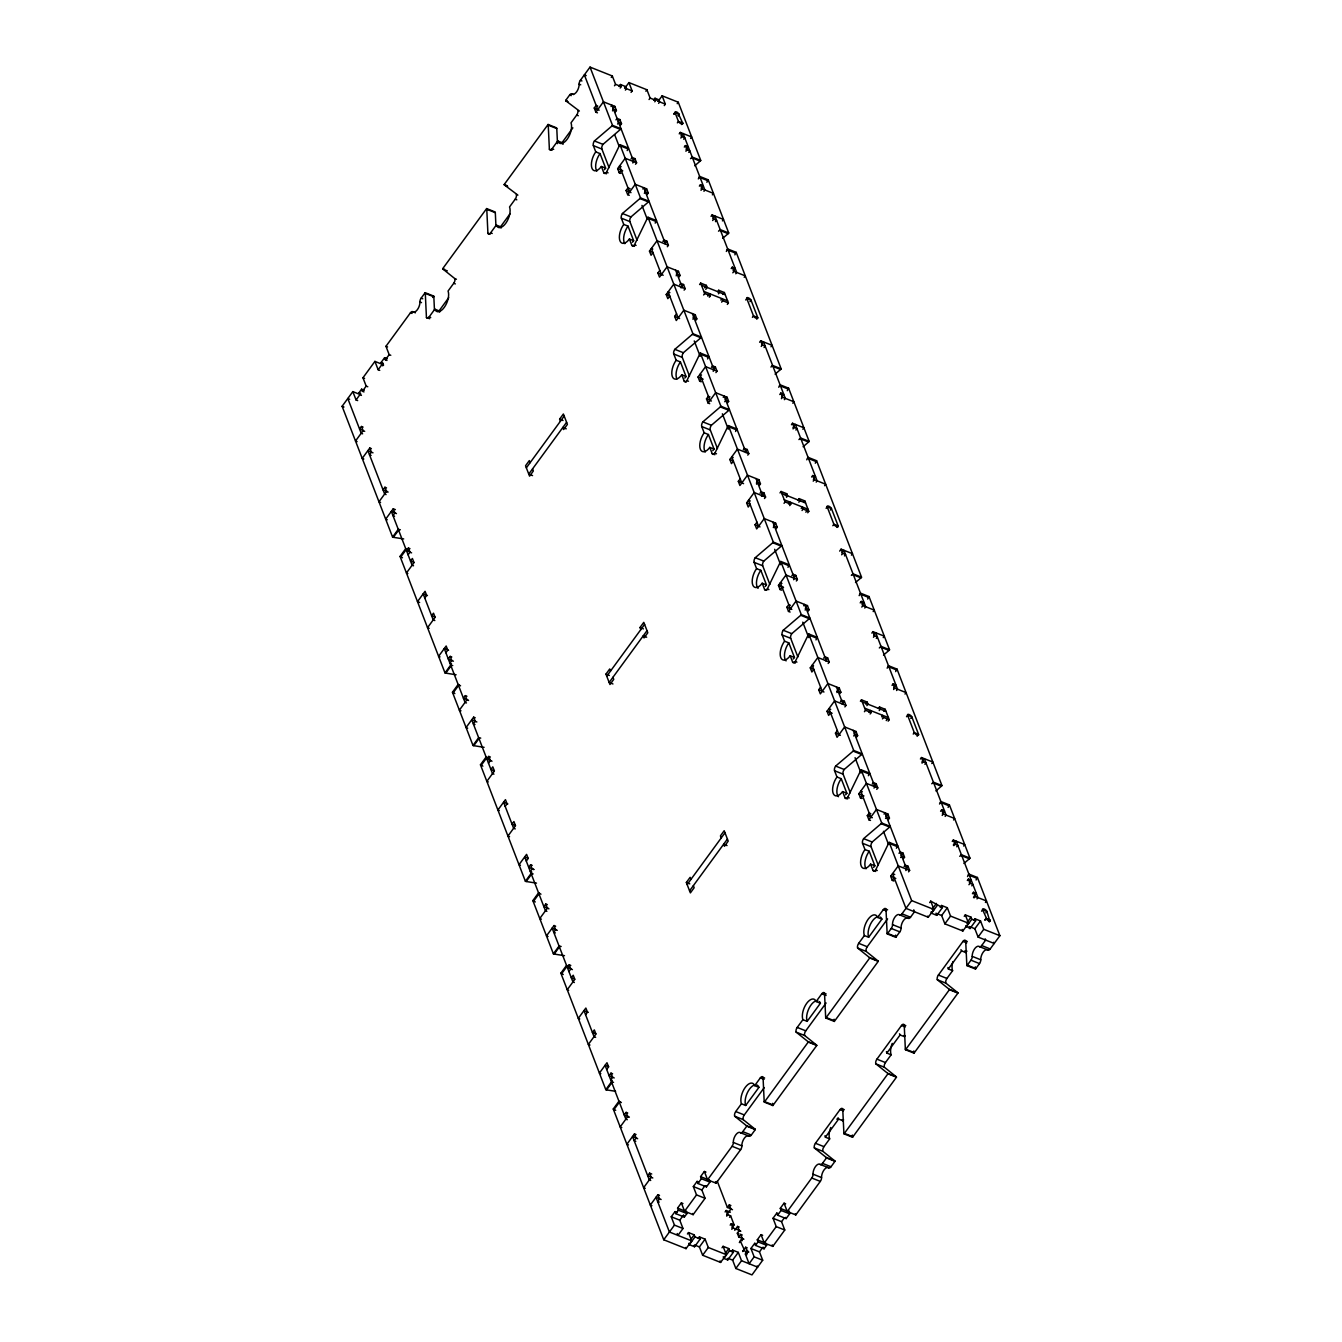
<?xml version="1.0" encoding="UTF-8"?>
<svg xmlns="http://www.w3.org/2000/svg" width="1342" height="1342" viewBox="0 0 1342 1342"><rect width="100%" height="100%" fill="white"/><g stroke="black" fill="none" stroke-linecap="round" stroke-linejoin="round"><path stroke-width="1.5" d="M748.182 1252.136L747.561 1252.522A3.07 1.258 36.2 0 1 745.045 1251.449L740.398 1241.165A2.634 1.074 36.2 0 1 742.327 1240.629M579.375 111.034L565.972 100.918A3.523 1.711 -68.3 0 1 565.67 100.432L569.662 94.98A3.506 1.711 -68.3 0 1 571.977 93.923A7.029 3.439 -68.3 0 0 576.624 91.826A7.029 3.439 -68.3 0 0 579.107 84.16A3.506 1.711 -68.3 0 1 580.365 80.335L590.027 67.1L612.506 125.343A3.523 1.711 -68.3 0 1 611.935 125.997L594.439 140.96A3.506 1.711 -68.3 0 0 593.349 145.641L595.764 151.881A12.296 6.005 -68.3 0 0 591.956 168.236A12.296 6.005 -68.3 0 0 601.384 166.475L603.799 172.715A3.506 1.711 -68.3 0 0 606.5 172.212L619.467 145.506A3.506 1.711 -68.3 0 1 619.97 144.684L628.509 148.09A3.506 1.711 -68.3 0 0 628.006 148.912L627.184 150.572M619.97 144.684L640.503 197.895A3.523 1.711 -68.3 0 1 639.916 198.549L622.436 213.512A3.506 1.711 -68.3 0 0 621.346 218.176L623.745 224.433A12.296 6.005 -68.3 0 0 619.937 240.788A12.296 6.005 -68.3 0 0 629.381 239.027L631.797 245.267A3.506 1.711 -68.3 0 0 634.498 244.764L647.448 218.058A3.506 1.711 -68.3 0 1 647.968 217.236L656.506 220.625A3.506 1.711 -68.3 0 0 655.986 221.464L655.181 223.124M698.343 178.905L699.148 177.228A3.523 1.711 -68.3 0 1 699.668 176.406L708.207 179.811L728.74 233.005A3.506 1.711 -68.3 0 1 728.152 233.659L722.684 238.339M706.882 182.294L707.687 180.633A3.523 1.711 -68.3 0 1 708.207 179.811M726.341 251.457L727.146 249.78A3.523 1.711 -68.3 0 1 727.666 248.958L736.204 252.346L781.145 368.832A3.506 1.711 -68.3 0 1 780.574 369.486L775.106 374.166M734.879 254.846L735.684 253.185A3.523 1.711 -68.3 0 1 736.204 252.346M647.968 217.236L692.908 333.705A3.523 1.711 -68.3 0 1 692.338 334.359L674.841 349.339A3.506 1.711 -68.3 0 0 673.751 354.003L676.167 360.26A12.296 6.005 -68.3 0 0 672.359 376.616A12.296 6.005 -68.3 0 0 681.786 374.837L684.202 381.094A3.506 1.711 -68.3 0 0 686.903 380.591L699.87 353.885A3.506 1.711 -68.3 0 1 700.373 353.063L708.912 356.452A3.506 1.711 -68.3 0 0 708.408 357.291L707.586 358.951M700.373 353.063L720.906 406.257A3.523 1.711 -68.3 0 1 720.335 406.911L702.839 421.891A3.506 1.711 -68.3 0 0 701.749 426.555L704.164 432.812A12.296 6.005 -68.3 0 0 700.339 449.167A12.296 6.005 -68.3 0 0 709.784 447.389L712.199 453.646A3.506 1.711 -68.3 0 0 714.9 453.143L727.85 426.437A3.506 1.711 -68.3 0 1 728.37 425.615L736.909 429.004A3.506 1.711 -68.3 0 0 736.406 429.826L735.584 431.503M778.746 387.268L779.568 385.607A3.523 1.711 -68.3 0 1 780.071 384.785L788.61 388.173L809.142 441.384A3.506 1.711 -68.3 0 1 808.555 442.038L803.103 446.718M787.284 390.673L788.106 389.012A3.523 1.711 -68.3 0 1 788.61 388.173M806.743 459.82L807.548 458.159A3.523 1.711 -68.3 0 1 808.069 457.337L816.607 460.725L861.547 577.211A3.506 1.711 -68.3 0 1 860.977 577.865L855.508 582.529M815.282 463.225L816.087 461.547A3.523 1.711 -68.3 0 1 816.607 460.725M728.37 425.615L773.311 542.084A3.523 1.711 -68.3 0 1 772.74 542.738L755.244 557.702A3.506 1.711 -68.3 0 0 754.154 562.382L756.569 568.639A12.296 6.005 -68.3 0 0 752.761 584.978A12.296 6.005 -68.3 0 0 762.189 583.216L764.605 589.473A3.506 1.711 -68.3 0 0 767.305 588.97L780.272 562.264A3.506 1.711 -68.3 0 1 780.776 561.426L789.314 564.831A3.506 1.711 -68.3 0 0 788.811 565.653L787.989 567.331M780.776 561.426L801.308 614.636A3.523 1.711 -68.3 0 1 800.738 615.29L783.242 630.254A3.506 1.711 -68.3 0 0 782.151 634.934L784.567 641.174A12.296 6.005 -68.3 0 0 780.759 657.53A12.296 6.005 -68.3 0 0 790.186 655.768L792.602 662.025A3.506 1.711 -68.3 0 0 795.303 661.505L808.27 634.816A3.506 1.711 -68.3 0 1 808.773 633.978L817.312 637.383A3.506 1.711 -68.3 0 0 816.808 638.205L815.986 639.882M859.148 595.647L859.97 593.986A3.523 1.711 -68.3 0 1 860.474 593.147L869.012 596.553L889.545 649.763A3.506 1.711 -68.3 0 1 888.974 650.417L883.506 655.081M867.687 599.052L868.509 597.375A3.523 1.711 -68.3 0 1 869.012 596.553M887.146 668.199L887.968 666.538A3.523 1.711 -68.3 0 1 888.471 665.699L897.01 669.104L941.95 785.573A3.506 1.711 -68.3 0 1 941.379 786.227L935.911 790.908M895.684 671.604L896.506 669.926A3.523 1.711 -68.3 0 1 897.01 669.104M808.773 633.978L853.713 750.463A3.523 1.711 -68.3 0 1 853.143 751.117L835.647 766.081A3.506 1.711 -68.3 0 0 834.556 770.761L836.972 777.001A12.296 6.005 -68.3 0 0 833.164 793.357A12.296 6.005 -68.3 0 0 842.591 791.595L845.007 797.836A3.506 1.711 -68.3 0 0 847.708 797.333L860.675 770.627A3.506 1.711 -68.3 0 1 861.178 769.805L869.717 773.21A3.506 1.711 -68.3 0 0 869.213 774.032L868.408 775.693M861.178 769.805L881.711 823.015A3.523 1.711 -68.3 0 1 881.14 823.669L863.644 838.633A3.506 1.711 -68.3 0 0 862.554 843.296L864.969 849.553A12.296 6.005 -68.3 0 0 861.161 865.909A12.296 6.005 -68.3 0 0 870.589 864.147L873.005 870.388A3.506 1.711 -68.3 0 0 875.705 869.884L888.672 843.179A3.506 1.711 -68.3 0 1 889.176 842.357L897.714 845.745A3.506 1.711 -68.3 0 0 897.211 846.584L896.389 848.245M939.551 804.026L940.373 802.348A3.523 1.711 -68.3 0 1 940.876 801.526L949.415 804.915L969.947 858.125A3.506 1.711 -68.3 0 1 969.377 858.779L963.908 863.46M948.106 807.414L948.911 805.754A3.523 1.711 -68.3 0 1 949.415 804.932M967.548 876.578L968.37 874.9A3.523 1.711 -68.3 0 1 968.874 874.078L977.412 877.467L999.891 935.709L990.211 948.945L981.673 945.54A3.506 1.711 -68.3 0 1 979.358 946.596A7.029 3.439 -68.3 0 0 974.711 948.693A7.029 3.439 -68.3 0 0 972.212 956.36A3.506 1.711 -68.3 0 1 970.971 960.184L966.978 965.653L975.517 969.041L979.509 963.59A3.506 1.711 -68.3 0 0 980.75 959.765A7.029 3.439 -68.3 0 1 983.25 952.099A7.029 3.439 -68.3 0 1 987.897 950.002A3.506 1.711 -68.3 0 0 990.211 948.945M976.087 879.966L976.909 878.305A3.523 1.711 -68.3 0 1 977.412 877.467M403.69 538.93L393.357 537.32A3.506 1.426 36.2 0 1 392.585 537.085L342.109 406.29L352.845 391.612L360.31 394.582M367.775 386.748L366.181 386.11L362.961 377.773L374.921 361.401L382.923 364.588M390.774 355.278L389.18 354.64L385.959 346.303L410.451 312.787A3.506 1.711 -68.3 0 1 412.766 311.747A7.029 3.439 -68.3 0 0 417.412 309.633A7.029 3.439 -68.3 0 0 419.912 301.984A3.506 1.711 -68.3 0 1 421.153 298.142M434.473 310.321L433.835 296.783A3.506 1.711 -68.3 0 0 433.684 296.079L425.146 292.69L421.153 298.142L422.764 298.78M442.977 269.088A3.523 1.711 -68.3 0 1 442.709 268.652L486.626 208.58L495.164 211.986A3.506 1.711 -68.3 0 1 495.315 212.69L495.953 226.211M517.895 195.144L504.491 185.028A3.523 1.711 -68.3 0 1 504.189 184.542L548.09 124.471L556.628 127.876A3.506 1.711 -68.3 0 1 556.779 128.58L557.5 143.611M361.434 395.404L359.035 392.686L361.585 389.197L364.252 390.254M383.527 365.209L381.111 362.474L384.584 357.727L387.251 358.8M357.66 400.587L356.049 399.95L359.841 394.766M364.001 391.914L362.39 391.277L366.181 386.11M379.736 370.375L378.142 369.738L381.916 364.571M386.982 360.461L385.389 359.824L389.18 354.64M382.705 365.829L383.46 364.806M432.678 297.471L433.684 296.079M425.146 292.69A3.506 1.711 -68.3 0 1 425.297 293.395L426.437 317.45A3.506 1.711 -68.3 0 0 429.138 316.947L434.808 309.18A12.296 6.005 -68.3 0 0 444.252 307.402A12.296 6.005 -68.3 0 0 448.06 291.046L453.73 283.279A3.506 1.711 -68.3 0 0 454.821 278.616L443.028 269.138L444.621 269.776M486.626 208.58A3.506 1.711 -68.3 0 1 486.777 209.285L487.918 233.34A3.506 1.711 -68.3 0 0 490.602 232.837L496.288 225.07A12.296 6.005 -68.3 0 0 505.733 223.309A12.296 6.005 -68.3 0 0 509.541 206.953L515.211 199.186A3.506 1.711 -68.3 0 0 516.301 194.506M548.09 124.471A3.506 1.711 -68.3 0 1 548.241 125.175L549.381 149.23A3.506 1.711 -68.3 0 0 552.082 148.727L557.769 140.96A12.296 6.005 -68.3 0 0 567.196 139.199A12.296 6.005 -68.3 0 0 571.004 122.843L576.691 115.076A3.506 1.711 -68.3 0 0 577.781 110.396M439.706 312.049A12.296 6.005 -68.3 0 1 439.086 310.874L448.714 297.689M501.187 227.939A12.296 6.005 -68.3 0 1 500.549 226.764L510.195 213.596M563.053 144.315A12.296 6.005 -68.3 0 1 562.03 142.671L572.866 127.842M611.264 77.433L612.321 75.974L590.027 67.1M363.078 427.125L361.484 426.488L359.589 429.088L362.793 430.363M597.458 112.829L595.865 112.191L594.254 108.014L596.15 105.431L597.744 106.068M614.485 85.771L615.542 84.311L612.321 75.974M361.484 426.488L363.095 430.665L355.513 441.015L357.123 441.652M595.865 112.191L603.43 101.824L614.821 106.353L616.431 110.53L615.357 111.99M619.014 86.442L620.423 84.496L625.657 86.576L626.446 88.656L632.149 90.921L631.076 92.38M620.172 88.035L621.229 86.576L620.423 84.496M611.029 106.521L611.969 105.23L633.743 161.661L632.803 162.952M624.584 88.018L625.657 86.576M625.02 87.918L628.928 82.583L646.911 89.746L650.132 98.083L655.819 100.348L654.762 101.791M625.389 90.115L626.446 88.656M612.69 109.272L614.821 106.353M612.506 110.849L613.579 109.39L616.431 110.53M371.382 448.664L369.788 448.027L362.223 458.377L363.816 459.014M615.995 119.874L617.068 118.431L619.903 119.555L621.514 123.732L620.457 125.175M618.142 121.988L619.903 119.555M617.605 124.051L618.662 122.592L621.514 123.732M645.854 91.206L646.911 89.746M649.058 99.526L650.132 98.083M653.604 100.197L655.013 98.251L658.855 99.778L659.66 101.875L665.347 104.139L664.29 105.599M657.798 101.237L658.855 99.778M658.234 101.136L662.143 95.802L678.264 102.227L700.742 160.453A3.506 1.711 -68.3 0 1 700.155 161.107L694.703 165.787M658.603 103.334L659.66 101.875M386.53 487.901L384.936 487.263L383.04 489.864L387.301 491.558M620.843 173.42L619.249 172.782L617.639 168.622L625.204 158.255L636.594 162.801L635.521 164.244M619.249 172.782L621.145 170.199L622.738 170.837M384.936 487.263L386.546 491.44L378.964 501.791L380.574 502.428M631.076 158.943L632.132 157.5L634.984 158.624L636.594 162.801M632.854 161.543L634.984 158.624M677.207 103.669L678.264 102.227M673.919 113.919L675.395 111.738A3.07 1.258 36.2 0 1 677.844 112.678L682.709 123.095L681.635 124.554M674.019 114.171L675.093 112.711L679.354 114.406L678.297 115.865M678.196 115.613L679.253 114.154M395.37 509.641L393.24 508.803L385.674 519.153L387.268 519.79M629.281 195.311L627.687 194.674L626.077 190.497L627.972 187.914L630.103 188.752M677.375 122.843L678.431 121.401L674.992 112.46M627.687 194.674L635.252 184.307L646.643 188.836L648.253 193.013L647.179 194.473M679.22 133.881L680.277 132.422L691.667 136.951L690.61 138.411M681.233 136.146L683.128 133.546L704.902 189.977L703.963 191.285M642.852 189.004L643.791 187.712L665.565 244.143M680.83 138.041L681.887 136.582L680.277 132.422M644.865 191.269L646.643 188.836M392.585 537.085L398.255 529.302A3.506 1.426 36.2 0 0 399.044 529.553L400.335 529.755M683.665 139.182L684.739 137.723L681.887 136.582M644.345 193.332L645.401 191.872L648.253 193.013M393.357 537.32L399.044 529.553M684.303 147.066L685.376 145.607L688.228 146.748L686.097 149.667M685.913 151.243L686.987 149.784L685.376 145.607M688.765 152.367L689.822 150.908L686.987 149.784M456.095 674.758L445.779 673.13A3.506 1.426 36.2 0 1 444.99 672.896L400.05 556.427L405.72 548.66A3.523 1.426 36.2 0 1 406.576 549.063L408.153 550.002M400.05 556.427A3.523 1.426 36.2 0 1 400.889 556.829L406.576 549.063M409.981 548.677L408.387 548.039L406.492 550.639L410.233 552.116M408.102 554.8L409.998 552.216L408.387 548.039M652.967 252.682L651.071 255.265L649.461 251.105L657.026 240.738L668.417 245.284L667.36 246.727M699.383 186.135L700.457 184.676L703.292 185.817L701.161 188.736M662.898 241.426L663.971 239.983L666.806 241.107L668.417 245.284M700.994 190.312L702.051 188.853L700.457 184.676M665.045 243.539L666.806 241.107M712.384 194.842L713.441 193.382L702.051 188.853M679.018 276.938L680.075 275.496L678.465 271.319L667.091 266.79L659.509 277.14L657.899 272.98L659.794 270.396M424.777 598.029L426.672 595.445L425.062 591.285L417.496 601.635L419.627 602.491M560.419 421.22L559.614 419.14L563.388 413.973L567.414 424.391L563.623 429.557L562.818 427.477L566.24 428.836M526.349 467.838L564.194 416.054M711.042 216.347L712.116 214.905L723.489 219.434L722.432 220.893M713.055 218.629L714.951 216.028L736.724 272.46L735.785 273.768M712.652 220.524L713.709 219.065L712.116 214.905M566.609 422.294L528.765 474.078L532.556 475.588M676.334 274.238L678.465 271.319M715.504 221.648L716.561 220.205L713.709 219.065M676.167 275.815L677.224 274.355L680.075 275.496M669.708 296.096L667.83 298.679L666.219 294.519L673.785 284.152L685.175 288.681L684.101 290.14M679.656 284.84L680.713 283.38L683.564 284.521L685.175 288.681M681.082 287.926L683.564 284.521M695.76 320.352L696.833 318.91L695.223 314.733L683.833 310.203L676.267 320.553L674.657 316.393L676.553 313.81M699.601 284.554L700.658 283.095L706.362 285.36L707.15 287.44L705.741 289.386M704.584 287.792L706.362 285.36M703.611 294.972L704.684 293.512L700.658 283.095M445.88 652.732L447.775 650.149L446.165 645.972L438.599 656.339L440.025 656.909M707.804 296.129L709.566 293.697L710.371 295.777L709.314 297.236M693.093 317.651L695.223 314.733M692.925 319.228L693.982 317.769L696.833 318.91M731.205 268.618L732.279 267.159L735.114 268.299L733.353 270.732M451.801 657.026L450.191 656.389L448.295 658.989L453.395 661.203M717.618 291.734L718.691 290.275L724.378 292.539L728.404 302.957L727.33 304.416M732.816 272.795L733.889 271.336L732.279 267.159M718.423 293.814L719.497 292.355L718.691 290.275M444.99 672.896L450.677 665.129A3.506 1.426 36.2 0 0 451.449 665.364L452.74 665.565M445.779 673.13L451.449 665.364M722.969 294.485L724.378 292.539M720.839 300.054L721.912 298.612L722.701 300.692L728.404 302.957M721.644 302.151L722.701 300.692M744.206 277.324L745.263 275.865L733.889 271.336M484.093 747.309L473.776 745.682A3.506 1.426 36.2 0 1 472.988 745.447L452.455 692.237L458.142 684.47A3.523 1.426 36.2 0 1 458.981 684.89L460.558 685.829M452.455 692.237A3.523 1.426 36.2 0 1 453.311 692.657L458.981 684.89M745.716 299.971L746.773 298.511A2.634 1.074 36.2 0 1 748.316 297.807A2.634 1.074 36.2 0 1 751.05 300.205L757.744 317.584L756.687 319.027M749.993 301.665L751.05 300.205L746.773 298.511L753.483 315.873A2.634 1.074 36.2 0 0 756.217 318.289A2.634 1.074 36.2 0 0 757.744 317.584L753.483 315.873L752.409 317.333M466.932 696.28L465.338 695.642L463.443 698.226L467.704 699.937M701.245 381.799L699.652 381.162L698.041 377.001L705.607 366.634L716.997 371.164L715.94 372.623M699.652 381.162L701.547 378.578L703.141 379.216M465.338 695.642L466.949 699.803L459.367 710.17L460.977 710.807M711.478 367.322L712.535 365.863L715.387 367.003L716.997 371.164M713.256 369.906L715.387 367.003M713.206 371.331L714.145 370.04L692.371 313.609M475.236 717.802L473.642 717.165L466.077 727.532L467.67 728.169M709.7 403.674L708.09 403.036L706.479 398.876L708.375 396.276L709.985 396.913M708.09 403.036L715.655 392.686L727.045 397.215L728.656 401.375L727.599 402.835M759.622 342.244L760.679 340.784L772.069 345.33L771.013 346.773M761.635 344.508L763.531 341.925L785.305 398.356L784.365 399.648M723.254 397.383L724.194 396.075L745.984 452.522M761.233 346.421L762.29 344.961L760.679 340.784M725.267 399.648L727.045 397.215M472.988 745.447L478.658 737.681A3.506 1.426 36.2 0 0 479.446 737.915L480.738 738.117M764.068 347.544L765.141 346.085L762.29 344.961M724.747 401.711L725.804 400.251L728.656 401.375M473.776 745.682L479.446 737.915M536.498 883.137L526.181 881.509A3.506 1.426 36.2 0 1 525.393 881.275L480.453 764.789L486.123 757.022A3.523 1.426 36.2 0 1 486.978 757.442L488.555 758.381M480.453 764.789A3.523 1.426 36.2 0 1 481.308 765.208L486.978 757.442M490.384 757.056L488.79 756.418L486.894 759.002L490.635 760.495M488.505 763.179L490.4 760.578L488.79 756.418M733.369 461.061L731.474 463.644L729.863 459.467L737.446 449.117L748.819 453.646L747.762 455.106M779.786 394.514L780.859 393.055L783.694 394.196L781.564 397.098M743.3 449.805L744.374 448.345L747.209 449.486L748.819 453.646M781.396 398.675L782.47 397.232L780.859 393.055M745.447 451.902L747.209 449.486M792.787 403.221L793.843 401.761L782.47 397.232M759.421 485.318L760.478 483.858L758.867 479.698L747.494 475.169L739.912 485.519L738.318 481.359L740.197 478.758M505.179 806.408L507.075 803.824L505.464 799.647L497.899 810.014L499.325 810.585M612.942 677.274L613.747 679.371L609.973 684.537L605.947 674.12L609.738 668.937L610.543 671.034M640.822 629.599L640.017 627.519L643.791 622.336L647.817 632.753L644.026 637.936L643.221 635.856L646.643 637.215M606.752 676.2L644.596 624.416M791.445 424.726L792.518 423.267L803.892 427.796L802.835 429.255M792.988 427.645L795.353 424.407L817.127 480.839L816.188 482.13M793.055 428.903L794.128 427.444L792.518 423.267M647.012 630.673L609.167 682.457L612.958 683.967M756.385 483.086L758.867 479.698M795.907 430.027L796.963 428.568L794.128 427.444M756.569 484.194L757.643 482.734L760.478 483.858M750.128 504.458L748.232 507.058L746.622 502.881L754.187 492.531L765.577 497.06L764.504 498.519M760.058 493.219L761.115 491.759L763.967 492.9L765.577 497.06M761.484 496.288L763.967 492.9M776.162 528.731L777.236 527.272L775.626 523.112L764.235 518.582L756.67 528.933L755.06 524.772L756.955 522.172M780.004 492.917L781.061 491.474L786.764 493.739L787.569 495.819L786.496 497.278M785.338 495.684L786.764 493.739M784.03 503.351L785.087 501.891L781.061 491.474M526.299 861.111L528.178 858.511L526.584 854.351L519.002 864.701L520.428 865.271M788.559 504.005L789.968 502.076L790.774 504.156L789.717 505.615M773.495 526.014L775.626 523.112M773.327 527.591L774.384 526.148L777.236 527.272M811.608 476.997L812.682 475.538L815.533 476.678L813.403 479.58M532.204 865.405L530.593 864.768L528.698 867.351L533.831 869.398M798.02 500.096L799.094 498.637L804.781 500.902L808.807 511.336L807.733 512.778M813.218 481.157L814.292 479.698L812.682 475.538M798.825 502.176L799.899 500.734L799.094 498.637M530.593 864.768L532.204 868.945L530.308 871.528L531.918 872.166M525.393 881.275L531.08 873.508A3.506 1.426 36.2 0 0 531.851 873.743L533.143 873.944M526.181 881.509L531.851 873.743M803.724 502.361L804.781 500.902M801.241 508.433L802.315 506.974L803.12 509.054L808.807 511.336M802.046 510.514L803.12 509.054M824.609 485.687L825.682 484.244L814.292 479.698M805.854 512.208L808.018 509.255L784.298 499.811M564.496 955.689L554.179 954.061A3.506 1.426 36.2 0 1 553.39 953.827L532.858 900.616L538.545 892.849A3.523 1.426 36.2 0 1 539.383 893.252L540.96 894.191M532.858 900.616A3.523 1.426 36.2 0 1 533.713 901.036L539.383 893.252M826.118 508.35L827.192 506.89A2.634 1.074 36.2 0 1 828.719 506.169A2.634 1.074 36.2 0 1 831.453 508.584L838.163 525.947L837.089 527.406M830.396 510.044L831.453 508.584L827.192 506.89L833.885 524.252A2.634 1.074 36.2 0 0 836.62 526.668A2.634 1.074 36.2 0 0 838.163 525.947L833.885 524.252L832.828 525.712M547.335 904.659L545.741 904.022L543.846 906.605L548.123 908.299M781.648 590.178L780.054 589.541L778.444 585.364L786.009 575.013L797.4 579.543L796.343 581.002M780.054 589.541L781.95 586.94L783.543 587.578M545.741 904.022L547.351 908.182L539.769 918.532L541.38 919.169M791.881 575.701L792.954 574.242L795.789 575.366L797.4 579.543M793.659 578.285L795.789 575.366M793.608 579.71L794.548 578.402L772.774 521.971M555.655 926.181L554.045 925.544L546.479 935.894L548.073 936.531M790.102 612.053L788.492 611.415L786.882 607.238L788.777 604.655L790.388 605.292M788.492 611.415L796.074 601.048L807.448 605.594L809.058 609.754L808.001 611.214M839.673 551.109L841.098 549.163L852.472 553.692L851.415 555.152M803.657 605.745L804.613 604.454L826.387 660.885M842.038 552.887L843.933 550.304L865.707 606.735L864.768 608.027M841.635 554.783L842.692 553.323L841.098 549.163M805.317 608.496L807.448 605.594M553.39 953.827L559.077 946.06A3.506 1.426 36.2 0 0 559.849 946.295L561.141 946.496M844.487 555.923L845.544 554.464L842.692 553.323M805.15 610.073L806.207 608.631L809.058 609.754M554.179 954.061L559.849 946.295M615.609 1091.298L606.584 1089.889A3.523 1.426 36.2 0 1 605.796 1089.654L560.855 973.168L566.542 965.401A3.523 1.426 36.2 0 1 567.381 965.804L568.958 966.743M560.855 973.168A3.523 1.426 36.2 0 1 561.711 973.571L567.381 965.804M570.786 965.418L569.193 964.797L567.297 967.381L571.038 968.857M568.907 971.541L570.803 968.958L569.193 964.797M813.772 669.423L811.876 672.023L810.266 667.846L817.848 657.496L829.222 662.025L828.165 663.485M860.188 602.893L861.262 601.434L864.097 602.558L862.336 604.99M823.703 658.184L824.776 656.724L827.628 657.848L829.222 662.025M861.799 607.054L862.872 605.594L861.262 601.434M825.498 660.767L827.628 657.848M873.189 611.583L874.246 610.124L862.872 605.594M839.824 693.697L840.88 692.237L839.287 688.077L827.897 683.531L820.331 693.898L818.721 689.721L820.616 687.138M585.582 1014.787L587.477 1012.187L585.867 1008.027L578.301 1018.377L579.727 1018.947M693.361 885.653L694.149 887.733L690.375 892.916L686.349 882.499L690.14 877.316L690.945 879.396M687.154 884.579L724.999 832.795M871.847 633.105L872.921 631.646L884.294 636.175L883.237 637.635M873.877 635.37L875.756 632.77L897.546 689.218L896.59 690.509M873.457 637.265L874.531 635.806L872.921 631.646M689.57 890.836L727.414 839.052M836.787 691.466L839.287 688.077M876.309 638.406L877.366 636.947L874.531 635.806M836.972 692.556L838.045 691.096L840.88 692.237M830.53 712.837L828.635 715.42L827.024 711.26L834.59 700.91L845.98 705.439L844.906 706.899M840.461 701.598L841.518 700.138L844.37 701.262L845.98 705.439M842.239 704.181L844.37 701.262M856.565 737.11L857.639 735.651L856.028 731.474L844.638 726.945L837.072 737.312L835.462 733.135L837.358 730.551M860.407 701.296L861.463 699.836L867.167 702.101L867.972 704.198L866.898 705.64M865.741 704.047L867.167 702.101M864.433 711.713L865.489 710.253L861.463 699.836M606.701 1069.473L608.597 1066.89L606.987 1062.73L599.404 1073.08L600.83 1073.65M868.962 712.384L870.388 710.438L871.176 712.518L870.119 713.978M854.25 733.906L856.028 731.474M853.73 735.97L854.787 734.51L857.639 735.651M892.027 685.376L893.084 683.917L895.936 685.041L893.806 687.96M612.606 1073.785L610.996 1073.147L609.1 1075.73L612.522 1077.089M878.44 708.475L879.496 707.016L885.183 709.281L889.209 719.698L888.152 721.157M893.621 689.536L894.695 688.077L893.084 683.917M879.245 710.555L880.302 709.096L879.496 707.016M610.996 1073.147L612.606 1077.307L610.711 1079.907L612.321 1080.545M605.796 1089.654L611.482 1081.87A3.523 1.426 36.2 0 0 612.254 1082.122L613.546 1082.323M606.584 1089.889L612.254 1082.122M883.774 711.226L885.183 709.281M881.644 716.813L882.717 715.353L883.522 717.433L889.209 719.698M882.449 718.893L883.522 717.433M905.011 694.066L906.085 692.606L894.695 688.077M886.257 720.587L888.421 717.618L864.701 708.19M687.423 1234.003L688.496 1232.56L691.7 1240.88L686.03 1248.647L663.736 1239.773L613.26 1108.995L618.947 1101.228A3.506 1.426 36.2 0 1 619.786 1101.631L621.363 1102.57M613.26 1108.995A3.506 1.426 36.2 0 1 614.116 1109.398L619.786 1101.631M906.521 716.712L907.595 715.252A2.634 1.074 36.2 0 1 909.121 714.548A2.634 1.074 36.2 0 1 911.855 716.963L918.565 734.326L917.14 736.272M910.799 718.423L911.855 716.963L907.595 715.252L914.288 732.631A2.634 1.074 36.2 0 0 917.022 735.03A2.634 1.074 36.2 0 0 918.565 734.326L914.288 732.631L913.231 734.074M627.737 1113.021L626.144 1112.384L624.248 1114.984L628.526 1116.678M862.067 798.54L860.457 797.903L858.846 793.743L866.429 783.376L877.802 787.922L876.745 789.364M860.457 797.903L862.352 795.32M626.144 1112.384L627.754 1116.561L620.189 1126.911L621.782 1127.548M872.283 784.063L873.357 782.621L876.192 783.745L877.802 787.922M874.43 786.177L876.192 783.745M874.011 788.073L874.967 786.781L853.177 730.35M636.058 1134.56L634.447 1133.923L626.882 1144.273L628.475 1144.911M870.505 820.432L868.895 819.794L867.301 815.617L869.18 813.034L870.79 813.671M634.447 1133.923L636.058 1138.083L634.162 1140.683L635.773 1141.321M868.895 819.794L876.477 809.427L887.85 813.957L889.461 818.134L888.404 819.593M920.427 759.002L921.501 757.542L932.875 762.071L931.818 763.531M884.059 814.124L885.015 812.833L906.789 869.264L905.833 870.555M921.971 761.904L924.336 758.666L946.11 815.097L945.171 816.406M922.038 763.162L923.095 761.702L921.501 757.542M886.089 816.389L887.85 813.957M924.89 764.286L925.946 762.843L923.095 761.702M885.552 818.452L886.626 816.993L889.461 818.134M651.726 1174.015L649.595 1173.16L647.7 1175.76L651.44 1177.236M649.595 1173.16L651.206 1177.337L643.64 1187.687L645.234 1188.324M899.023 853.361L900.079 851.902L902.931 853.026L904.542 857.202L903.468 858.662M901.153 855.458L902.931 853.026M900.633 857.521L901.69 856.062L904.542 857.202M659.509 1195.336L657.899 1194.699L650.333 1205.049L651.927 1205.686M893.889 881.023L892.279 880.386L890.685 876.225L898.251 865.858L909.624 870.388L908.568 871.847M940.591 811.256L941.665 809.796L944.516 810.937L942.386 813.856M892.279 880.386L894.175 877.802M904.105 866.546L905.179 865.104L908.031 866.227L909.624 870.388M942.201 815.433L943.275 813.973L941.665 809.796M905.9 869.146L908.031 866.227M677.207 1233.499L677.945 1235.412L682.994 1228.5L674.456 1225.112L671.235 1216.775L675.026 1211.591L675.831 1213.671L684.37 1217.077L686.919 1213.587L678.381 1210.182L677.576 1208.102L681.367 1202.918L684.571 1211.256L693.126 1214.661L705.07 1198.305L696.532 1194.9L693.328 1186.563L697.102 1181.379L697.907 1183.476L706.446 1186.865L709.918 1182.117L701.38 1178.729L700.574 1176.632L704.365 1171.465L707.57 1179.803L716.108 1183.191L740.616 1149.691A3.506 1.711 -68.3 0 0 741.858 1145.85A7.029 3.439 -68.3 0 1 744.357 1138.201A7.029 3.439 -68.3 0 1 748.987 1136.087A3.506 1.711 -68.3 0 0 751.319 1135.03L755.311 1129.578A3.506 1.711 -68.3 0 0 755.06 1129.159L746.454 1125.686L734.661 1116.208A3.506 1.711 -68.3 0 1 735.752 1111.545L741.421 1103.778A12.296 6.005 -68.3 0 1 745.229 1087.423A12.296 6.005 -68.3 0 1 754.674 1085.644L758.935 1087.356L745.699 1105.473L741.421 1103.778M754.674 1085.644L760.344 1077.878A3.506 1.711 -68.3 0 1 763.044 1077.374L764.638 1078.012M763.044 1077.374L764.185 1101.43A3.523 1.711 -68.3 0 0 764.336 1102.134L772.875 1105.54L816.775 1045.468A3.506 1.711 -68.3 0 0 816.54 1045.049L807.934 1041.577L796.125 1032.115A3.506 1.711 -68.3 0 1 797.215 1027.435L802.902 1019.668A12.296 6.005 -68.3 0 1 806.71 1003.313A12.296 6.005 -68.3 0 1 816.137 1001.551L820.415 1003.246L807.163 1021.363L802.902 1019.668M816.137 1001.551L821.824 993.768A3.506 1.711 -68.3 0 1 824.525 993.265L826.118 993.902M857.605 948.006L866.144 951.394L877.936 960.872L869.398 957.483L857.605 948.006A3.506 1.711 -68.3 0 1 858.695 943.325L864.365 935.559A12.296 6.005 -68.3 0 1 868.173 919.203A12.296 6.005 -68.3 0 1 877.618 917.442L881.895 919.136L868.643 937.253L864.365 935.559M877.618 917.442L883.288 909.675A3.506 1.711 -68.3 0 1 885.988 909.171L887.599 909.809M953.592 819.962L954.648 818.503L943.275 813.973M754.992 1129.092L743.2 1119.614A3.506 1.711 -68.3 0 1 744.29 1114.934L764.269 1087.59M816.473 1044.982L804.663 1035.504A3.506 1.711 -68.3 0 1 805.754 1030.841L826.102 1002.994M866.144 951.394A3.506 1.711 -68.3 0 1 867.234 946.731L887.582 918.901M675.831 1213.671L678.381 1210.182M697.907 1183.476L701.38 1178.729M952.25 841.468L953.323 840.025L964.713 844.554L963.64 846.014M663.736 1239.773L674.456 1225.112M684.571 1211.256L696.532 1194.9M707.57 1179.803L732.078 1146.286A3.506 1.711 -68.3 0 0 733.319 1142.461A7.029 3.439 -68.3 0 1 735.819 1134.795A7.029 3.439 -68.3 0 1 740.448 1132.698A3.506 1.711 -68.3 0 0 742.78 1131.641L746.773 1126.173A3.506 1.711 -68.3 0 0 746.521 1125.77M764.336 1102.134L808.236 1042.08A3.506 1.711 -68.3 0 0 808.001 1041.66M878.02 960.956A3.506 1.711 -68.3 0 1 878.255 961.358L834.355 1021.43L825.816 1018.041L869.717 957.97A3.506 1.711 -68.3 0 0 869.465 957.551M913.768 909.842L914.506 911.755L910.513 917.223A3.506 1.711 -68.3 0 1 908.198 918.263A7.029 3.439 -68.3 0 0 903.552 920.377A7.029 3.439 -68.3 0 0 901.069 928.043A3.506 1.711 -68.3 0 1 899.811 931.868L895.819 937.32L887.28 933.931L891.273 928.463A3.506 1.711 -68.3 0 0 892.514 924.638A7.029 3.439 -68.3 0 1 895.013 916.972A7.029 3.439 -68.3 0 1 899.66 914.875A3.506 1.711 -68.3 0 0 901.975 913.818L911.654 900.599L889.176 842.357M953.323 845.041L956.175 841.149L977.949 897.58L976.993 898.888M682.994 1228.5L679.773 1220.18L683.33 1215.315M686.919 1213.587L686.349 1211.172M705.07 1198.305L701.866 1189.968L704.936 1185.758M709.918 1182.117L709.348 1179.719M953.86 845.645L954.934 844.185L953.323 840.025M956.712 846.768L957.769 845.326L954.934 844.185M929.671 902.596L930.727 901.136L942.436 907.561L936.766 915.328L931.549 913.248L931.046 911.939M690.644 1239.672L694.183 1234.825L688.496 1232.56M932.17 909.222L936.414 903.401M894.711 874.481L892.564 873.625L905.967 908.366L928.261 917.24L933.948 909.473L930.727 901.136M698.343 1238.347L699.4 1236.888L700.205 1238.985L694.535 1246.752L689.318 1244.671L694.988 1236.905L694.183 1234.825M931.549 913.248L937.219 905.481M940.222 907.41L941.631 905.481L947.335 907.746L950.555 916.083L968.538 923.229L962.851 930.996L944.869 923.85L941.648 915.512L935.961 913.248L936.766 915.328M730.602 1208.739L727.398 1207.464L729.293 1204.881L730.887 1205.519M722.013 1247.775L723.086 1246.315L726.29 1254.653L720.62 1262.419L702.638 1255.256L699.417 1246.936L705.104 1239.152L699.4 1236.888M725.099 1211.96L726.156 1210.501L730.4 1212.195M941.648 915.512L947.335 907.746M967.33 880.537L968.404 879.094L971.239 880.218L969.478 882.65M726.643 1214.879L730.904 1209.058L729.293 1204.881M726.71 1216.137L727.767 1214.678L726.156 1210.501M968.941 884.713L969.998 883.254L968.404 879.094M729.545 1217.261L730.618 1215.802L727.767 1214.678M971.793 885.837L972.849 884.395L969.998 883.254M702.638 1255.256L708.308 1247.49L705.104 1239.152M944.869 923.85L950.555 916.083M730.182 1225.162L731.256 1223.703L734.108 1224.843L731.977 1227.745M972.43 893.738L973.487 892.279L976.339 893.42L973.504 897.295M731.793 1229.322L732.866 1227.88L731.256 1223.703M974.04 897.915L975.097 896.456L973.487 892.279M734.762 1230.295L737.597 1226.42L739.207 1227.058M964.244 916.351L965.317 914.892L971.004 917.173L971.809 919.253L975.651 920.78L969.981 928.547L965.686 925.846M743.065 1238.7L738.788 1236.988L737.312 1233.181L739.207 1230.58L737.597 1226.42M725.217 1253.445L728.773 1248.58L723.086 1246.315M966.743 922.994L971.004 917.173M738.788 1236.988L740.683 1234.405L742.277 1235.043M731.541 1251.566L732.615 1250.107L733.42 1252.203L727.733 1259.97L723.892 1258.444L729.578 1250.66L728.773 1248.58M966.139 927.02L971.809 919.253M985.414 902.445L986.487 900.985L975.097 896.456M973.789 920.142L974.846 918.7L980.532 920.964L983.753 929.301L999.891 935.709M739.341 1242.608L742.294 1238.565L740.683 1234.405M981.572 911.201L982.629 909.742A2.634 1.074 36.2 0 1 984.172 909.02A2.634 1.074 36.2 0 1 986.907 911.436L989.809 921.098A3.07 1.258 36.2 0 1 987.276 920.025L982.629 909.742L986.907 911.436L985.833 912.896M728.001 1258.31L732.631 1260.138L735.835 1268.475L751.973 1274.9L762.692 1260.222L754.154 1256.833L750.933 1248.496L754.724 1243.313L755.529 1245.393L764.068 1248.798L766.617 1245.309L758.079 1241.904L757.274 1239.823L761.065 1234.64L764.269 1242.977L772.807 1246.382L784.768 1230.027L776.23 1226.622L773.026 1218.284L776.8 1213.101L777.605 1215.198L786.144 1218.586L789.616 1213.839L781.078 1210.45L780.272 1208.354L784.063 1203.187L787.268 1211.524L795.806 1214.913L820.298 1181.413A3.506 1.711 -68.3 0 0 821.556 1177.571A7.029 3.439 -68.3 0 1 824.055 1169.922A7.029 3.439 -68.3 0 1 828.685 1167.808A3.506 1.711 -68.3 0 0 831.017 1166.752L835.009 1161.3A3.506 1.711 -68.3 0 0 834.758 1160.88L826.152 1157.408L814.359 1147.93A3.506 1.711 -68.3 0 1 815.45 1143.267L840.042 1109.599A3.506 1.711 -68.3 0 1 842.742 1109.096L844.336 1109.733M842.742 1109.096L843.883 1133.151A3.523 1.711 -68.3 0 0 844.034 1133.856L852.573 1137.261L896.473 1077.19A3.506 1.711 -68.3 0 0 896.238 1076.77L887.632 1073.298L875.823 1063.837A3.506 1.711 -68.3 0 1 876.913 1059.157L901.522 1025.489A3.506 1.711 -68.3 0 1 904.223 1024.986L905.816 1025.623M904.223 1024.986L905.347 1049.058A3.523 1.711 -68.3 0 0 905.498 1049.763L914.036 1053.151L957.953 993.08A3.506 1.711 -68.3 0 0 957.702 992.677L949.096 989.205L937.303 979.727A3.506 1.711 -68.3 0 1 938.393 975.047L962.986 941.396A3.506 1.711 -68.3 0 1 965.686 940.893L967.297 941.53M732.631 1260.138L738.301 1252.371L732.615 1250.107M993.734 942.269L994.204 943.476L978.083 937.068L974.862 928.731L980.532 920.964M834.69 1160.813L822.898 1151.335A3.506 1.711 -68.3 0 1 823.988 1146.655L829.658 1138.888L825.397 1137.194L838.633 1119.077A12.296 6.005 -68.3 0 0 838.012 1117.903M896.171 1076.703L884.361 1067.226A3.506 1.711 -68.3 0 1 885.452 1062.562L891.138 1054.795L886.861 1053.084L900.113 1034.967A12.296 6.005 -68.3 0 0 899.492 1033.793M957.634 992.594L945.842 983.116A3.506 1.711 -68.3 0 1 946.932 978.452L952.602 970.685L948.341 968.974L961.577 950.857A12.296 6.005 -68.3 0 0 960.956 949.683M742.68 1251.298L745.649 1247.255L747.242 1247.892M984.927 919.874L985.984 918.431L990.262 920.126L989.188 921.585M742.78 1251.549L743.854 1250.107M985.011 920.142L986.085 918.683M754.154 1256.833L749.104 1263.728L745.364 1254.015L747.242 1251.415L745.649 1247.255M838.633 1119.077L842.91 1120.771L843.615 1119.798M900.113 1034.967L904.374 1036.661L905.095 1035.688M961.577 950.857L965.854 952.552L966.911 951.109M735.835 1268.475L741.522 1260.708L738.301 1252.371M746.957 1252.992L748.014 1251.549M978.083 937.068L983.753 929.301M747.41 1252.774L747.578 1250.392M989.289 921.837L990.346 920.377M755.529 1245.393L758.079 1241.904M777.605 1215.198L781.078 1210.45M764.269 1242.977L776.23 1226.622M787.268 1211.524L811.759 1178.008A3.506 1.711 -68.3 0 0 813.017 1174.183A7.029 3.439 -68.3 0 1 815.517 1166.517A7.029 3.439 -68.3 0 1 820.147 1164.42A3.506 1.711 -68.3 0 0 822.478 1163.363L826.471 1157.894A3.506 1.711 -68.3 0 0 826.219 1157.492M844.034 1133.856L887.934 1073.801A3.506 1.711 -68.3 0 0 887.699 1073.382M905.498 1049.763L949.415 989.691A3.506 1.711 -68.3 0 0 949.163 989.272M981.673 945.54L985.665 940.088L985.196 938.863M762.692 1260.222L759.471 1251.885L762.793 1247.355M784.768 1230.027L781.564 1221.69L784.399 1217.798M789.616 1213.839L789.281 1211.105M609.067 167.649L601.887 149.029A3.506 1.711 -68.3 0 1 602.977 144.366L620.474 129.386A3.523 1.711 -68.3 0 0 621.044 128.731L612.506 125.343M690.526 158.658L691.616 157.719A3.506 1.711 -68.3 0 0 692.204 157.064L700.742 160.453M637.064 240.201L629.884 221.581A3.506 1.711 -68.3 0 1 630.975 216.918L648.454 201.937A3.523 1.711 -68.3 0 0 649.042 201.283L640.503 197.895M718.524 231.193L719.614 230.27A3.506 1.711 -68.3 0 0 720.201 229.616L728.74 233.005M689.469 376.028L682.29 357.408A3.506 1.711 -68.3 0 1 683.38 352.728L700.876 337.765A3.523 1.711 -68.3 0 0 701.447 337.11L692.908 333.705M770.929 367.02L772.036 366.081A3.506 1.711 -68.3 0 0 772.606 365.427L781.145 368.832M717.467 448.58L710.287 429.96A3.506 1.711 -68.3 0 1 711.377 425.28L728.874 410.316A3.523 1.711 -68.3 0 0 729.444 409.662L720.906 406.257M798.926 439.572L800.017 438.633A3.506 1.711 -68.3 0 0 800.604 437.978L809.142 441.384M769.872 584.407L762.692 565.77A3.506 1.711 -68.3 0 1 763.783 561.107L781.279 546.144A3.523 1.711 -68.3 0 0 781.849 545.489L773.311 542.084M851.348 575.399L852.438 574.46A3.506 1.711 -68.3 0 0 853.009 573.806L861.547 577.211M797.869 656.959L790.69 638.322A3.506 1.711 -68.3 0 1 791.78 633.659L809.276 618.696A3.523 1.711 -68.3 0 0 809.847 618.041L801.308 614.636M879.329 647.951L880.436 647.012A3.506 1.711 -68.3 0 0 881.006 646.358L889.545 649.763M850.291 792.77L843.095 774.149A3.506 1.711 -68.3 0 1 844.185 769.486L861.681 754.506A3.523 1.711 -68.3 0 0 862.252 753.852L853.713 750.463M931.751 783.762L932.841 782.839A3.506 1.711 -68.3 0 0 933.411 782.185L941.95 785.573M878.272 865.322L871.092 846.701A3.506 1.711 -68.3 0 1 872.183 842.021L889.679 827.058A3.523 1.711 -68.3 0 0 890.249 826.404L881.711 823.015M959.731 856.313L960.838 855.391A3.506 1.711 -68.3 0 0 961.409 854.737L969.947 858.125M615.542 84.311L621.229 86.576M586.202 75.605L584.357 74.867L597.76 109.591M580.365 80.335L581.958 80.973M579.107 84.16L580.717 84.798M571.977 93.923L573.571 94.561M569.662 94.98L571.256 95.617M594.254 108.014L599.169 110.161M565.67 100.432L567.263 101.069M565.972 100.918L568.102 101.774M611.935 125.997L620.474 129.386M691.616 157.719L700.155 161.107M576.691 115.076L578.285 115.714M619.467 145.506L628.006 148.912M699.148 177.228L707.687 180.633M594.439 140.96L602.977 144.366M548.241 125.175L556.779 128.58M593.349 145.641L601.887 149.029M595.764 151.881L600.025 153.592L605.661 168.169A12.296 6.005 -68.3 0 1 604.403 169.696M557.769 140.96L562.03 142.671M621.128 166.676L619.534 166.039L629.583 192.074M617.639 168.622L621.9 170.317M601.384 166.475L605.661 168.169M552.082 148.727L553.692 149.365M549.381 149.23L552.048 150.304M606.5 172.212L608.094 172.85M603.799 172.715L606.467 173.789M626.077 190.497L631.008 192.644M639.916 198.549L648.454 201.937M719.614 230.27L728.152 233.659M647.448 218.058L655.986 221.464M727.146 249.78L735.684 253.185M622.436 213.512L630.975 216.918M621.346 218.176L629.884 221.581M623.745 224.433L628.022 226.127L633.642 240.721A12.296 6.005 -68.3 0 1 632.401 242.248M504.189 184.542L506.857 185.599M504.491 185.028L507.695 186.303M629.381 239.027L633.642 240.721M652.782 249.075L651.356 248.505L661.405 274.556M634.498 244.764L636.091 245.401M649.461 251.105L652.883 252.464M631.797 245.267L634.464 246.341M515.211 199.186L516.821 199.824M701.48 285.192L725.2 294.636M657.899 272.98L663.183 275.261M703.896 291.432L727.616 300.876M704.684 293.512L710.371 295.777M486.777 209.285L495.315 212.69M669.893 292.623L668.115 291.919L678.163 317.97M496.288 225.07L500.549 226.764M666.219 294.519L669.624 295.877M490.602 232.837L492.212 233.474M487.918 233.34L490.048 234.196M674.657 316.393L679.589 318.54M692.338 334.359L700.876 337.765M772.036 366.081L780.574 369.486M699.87 353.885L708.408 357.291M779.568 385.607L788.106 389.012M674.841 349.339L683.38 352.728M673.751 354.003L682.29 357.408M676.167 360.26L680.428 361.954L686.064 376.548A12.296 6.005 -68.3 0 1 684.806 378.075M442.709 268.652L444.856 269.49M446.232 270.413L447.289 270.832M701.53 375.039L699.937 374.401L709.985 400.453M454.821 278.616L456.431 279.253M698.041 377.001L702.319 378.696M453.73 283.279L455.341 283.917M681.786 374.837L686.064 376.548M686.903 380.591L688.496 381.229M684.202 381.094L686.332 381.95M706.479 398.876L711.411 401.023M720.335 406.911L728.874 410.316M800.017 438.633L808.555 442.038M425.297 293.395L433.835 296.783M419.912 301.984L421.505 302.621M434.808 309.18L439.086 310.874M727.85 426.437L736.406 429.826M807.548 458.159L816.087 461.547M702.839 421.891L711.377 425.28M429.138 316.947L430.732 317.584M701.749 426.555L710.287 429.96M412.766 311.747L415.433 312.803M426.437 317.45L429.641 318.725M410.451 312.787L412.044 313.424M704.164 432.812L708.425 434.506L714.061 449.1A12.296 6.005 -68.3 0 1 712.803 450.627M709.784 447.389L714.061 449.1M733.185 457.454L731.759 456.884L741.807 482.935M714.9 453.143L716.494 453.781M729.863 459.467L733.286 460.826M712.199 453.646L714.867 454.703M781.9 493.554L805.603 502.998M738.318 481.359L743.585 483.64M785.087 501.891L790.774 504.156M385.959 346.303L387.553 346.941M559.614 419.14L563.019 420.499M750.295 501.002L748.517 500.298L758.565 526.349L759.991 526.903M746.622 502.881L750.027 504.24M381.111 362.474L383.258 363.33M755.06 524.772L758.482 526.131M362.961 377.773L364.554 378.41M772.74 542.738L781.279 546.144M852.438 574.46L860.977 577.865M359.035 392.686L360.646 393.323M780.272 562.264L788.811 565.653M859.97 593.986L868.509 597.375M755.244 557.702L763.783 561.107M349.641 399.262L347.796 398.524L361.199 433.248L362.625 433.818M754.154 562.382L762.692 565.77M756.569 568.639L760.83 570.333L766.467 584.911A12.296 6.005 -68.3 0 1 765.208 586.437M342.109 406.29L343.971 407.029M781.933 583.418L780.339 582.78L790.388 608.832L791.814 609.385M778.444 585.364L783.242 587.276M762.189 583.216L766.467 584.911M767.305 588.97L768.899 589.608M764.605 589.473L766.735 590.312M363.095 430.665L364.689 431.302M786.882 607.238L791.159 608.949M800.738 615.29L809.276 618.696M880.436 647.012L888.974 650.417M372.992 452.824L367.893 450.61L384.651 494.024L386.077 494.594M371.097 455.424L369.503 454.787L371.399 452.187L369.788 448.027M808.27 634.816L816.808 638.205M887.968 666.538L896.506 669.926M783.242 630.254L791.78 633.659M782.151 634.934L790.69 638.322M784.567 641.174L788.828 642.885L794.464 657.463A12.296 6.005 -68.3 0 1 793.206 658.989M386.546 491.44L388.14 492.078M790.186 655.768L794.464 657.463M813.587 665.833L812.162 665.263L822.21 691.298L823.988 692.019M795.303 661.505L796.896 662.143M810.266 667.846L813.688 669.205M792.602 662.025L795.269 663.082M396.444 513.6L391.344 511.386L412.111 565.217L413.537 565.787M862.302 701.933L886.022 711.377M394.548 516.2L392.954 515.563L394.85 512.963L393.24 508.803M818.721 689.721L822.126 691.08M865.489 710.253L871.176 712.518M640.017 627.519L643.422 628.878M830.698 709.381L828.92 708.677L838.968 734.711L840.394 735.282M827.024 711.26L832.141 713.307M409.998 552.216L411.591 552.854M413.923 562.415L410.501 561.057L412.397 558.457L414.007 562.633L406.441 572.984L407.867 573.554M835.462 733.135L838.884 734.493M853.143 751.117L861.681 754.506M932.841 782.839L941.379 786.227M427.444 595.563L423.166 593.869L433.231 619.92L434.825 620.558M860.675 770.627L869.213 774.032M940.373 802.348L948.911 805.754M605.947 674.12L609.369 675.479M835.647 766.081L844.185 769.486M834.556 770.761L843.095 774.149M435.026 617.102L431.621 615.743L433.5 613.16L435.11 617.32L427.544 627.687L429.155 628.324M836.972 777.001L841.233 778.695L846.869 793.29A12.296 6.005 -68.3 0 1 845.611 794.816M862.352 791.78L860.742 791.143L870.79 817.194L872.216 817.764M858.846 793.743L863.946 795.957M842.591 791.595L846.869 793.29M847.708 797.333L849.301 797.97M845.007 797.836L847.674 798.909M867.301 815.617L871.562 817.312M448.547 650.266L444.286 648.572L465.053 702.403L466.479 702.956M881.14 823.669L889.679 827.058M960.838 855.391L969.377 858.779M451.516 663.787L449.905 663.149L451.801 660.566L450.191 656.389M888.672 843.179L897.211 846.584M968.37 874.9L976.909 878.305M863.644 838.633L872.183 842.021M862.554 843.296L871.092 846.701M864.969 849.553L869.23 851.247L874.867 865.842A12.296 6.005 -68.3 0 1 873.608 867.368M466.949 699.803L468.543 700.44M870.589 864.147L874.867 865.842M875.705 869.884L877.299 870.522M890.685 876.225L895.785 878.44M873.005 870.388L875.672 871.461M476.846 721.979L471.747 719.765L492.514 773.596L493.94 774.149M474.967 724.563L473.357 723.925L475.253 721.342L473.642 717.165M911.654 900.599L933.948 909.473M969.528 926.601L974.862 928.731M901.975 913.818L910.513 917.223M727.045 845.577L723.64 844.219L724.428 846.316L728.22 841.132L724.194 830.715L720.419 835.898L721.224 837.978M899.66 914.875L908.198 918.28M979.358 946.596L987.897 950.002M883.288 909.675L886.492 910.95M962.986 941.396L966.726 942.872M490.4 760.578L491.994 761.216M892.514 924.638L901.069 928.043M972.212 956.36L980.75 959.765M891.273 928.463L899.811 931.868M970.971 960.184L979.509 963.59M494.326 770.778L490.92 769.419L492.799 766.836L494.41 770.996L486.844 781.363L488.27 781.933M885.988 909.171L887.129 933.227L895.668 936.615A3.523 1.711 -68.3 0 0 895.819 937.32M965.686 940.893L966.827 964.948L975.366 968.337A3.523 1.711 -68.3 0 0 975.517 969.041M858.695 943.325L867.234 946.731M938.393 975.047L946.932 978.452M507.846 803.942L503.585 802.248L513.634 828.282L515.227 828.92M937.303 979.727L945.842 983.116M686.349 882.499L689.771 883.858M869.717 957.97L878.255 961.358M949.415 989.691L957.953 993.08M515.429 825.481L512.023 824.122L513.919 821.539L515.513 825.699L507.947 836.049L509.557 836.687M528.245 858.36L524.688 856.934L545.456 910.765L546.882 911.335M532.204 868.945L533.797 869.582M821.824 993.768L824.491 994.841M825.028 995.043L826.085 995.479M901.522 1025.489L905.246 1026.982M824.525 993.265L825.665 1017.337L834.204 1020.725A3.523 1.711 -68.3 0 0 834.355 1021.43M905.347 1049.058L913.885 1052.447A3.523 1.711 -68.3 0 0 914.053 1053.151M547.351 908.182L548.945 908.819M557.249 930.358L552.149 928.127L572.933 981.958L574.342 982.529M797.215 1027.435L805.754 1030.841M876.913 1059.157L885.452 1062.562M555.37 932.942L553.76 932.304L555.655 929.721L554.045 925.544M796.125 1032.115L804.663 1035.504M875.823 1063.837L884.361 1067.226M808.236 1042.08L816.775 1045.468M887.934 1073.801L896.473 1077.19M570.803 968.958L572.397 969.595M574.728 979.157L571.323 977.798L573.219 975.215L574.812 979.375L567.247 989.725L568.673 990.295M760.344 1077.878L764.084 1079.371M840.042 1109.599L843.246 1110.874M588.249 1012.321L583.988 1010.61L594.036 1036.661L595.63 1037.299M595.848 1033.86L592.426 1032.501L594.321 1029.901L595.932 1034.078L588.35 1044.428L589.96 1045.066M764.185 1101.43L772.724 1104.835A3.523 1.711 -68.3 0 0 772.875 1105.54M843.883 1133.151L852.422 1136.557A3.523 1.711 -68.3 0 0 852.573 1137.261M735.752 1111.545L744.29 1114.934M815.45 1143.267L823.988 1146.655M734.661 1116.208L743.2 1119.614M814.359 1147.93L822.898 1151.335M608.647 1066.722L605.091 1065.313L625.858 1119.144L627.284 1119.714M746.773 1126.173L755.311 1129.578M826.471 1157.894L835.009 1161.3M612.606 1077.307L614.217 1077.945M742.78 1131.641L751.319 1135.03M822.478 1163.363L831.017 1166.752M740.448 1132.698L748.987 1136.087M820.147 1164.42L828.685 1167.808M733.319 1142.461L741.858 1145.85M813.017 1174.183L821.556 1177.571M732.078 1146.286L740.616 1149.691M811.759 1178.008L820.298 1181.413M627.754 1116.561L629.348 1117.198M636.829 1138.201L632.552 1136.506L649.31 1179.92L650.702 1180.474M636.058 1138.083L637.668 1138.721M704.365 1171.465L705.959 1172.103M784.063 1203.187L785.657 1203.824M700.574 1176.632L709.113 1180.037M780.272 1208.354L788.811 1211.759M697.102 1181.379L698.712 1182.017M776.8 1213.101L778.41 1213.738M693.328 1186.563L701.866 1189.968M773.026 1218.284L781.564 1221.69M651.206 1177.337L652.799 1177.974M730.904 1209.058L732.497 1209.696M681.367 1202.918L682.961 1203.556M761.065 1234.64L762.659 1235.277M732.866 1227.88L739.979 1230.698M661.12 1199.496L656.003 1197.282L669.406 1232.006L691.7 1240.88M739.207 1230.58L740.818 1231.218M677.576 1208.102L686.114 1211.507M757.274 1239.823L765.812 1243.229M659.224 1202.097L657.614 1201.459L659.509 1198.859L657.899 1194.699M737.312 1233.181L738.922 1233.801M675.026 1211.591L677.156 1212.447M754.724 1243.313L756.318 1243.95M742.294 1238.565L743.887 1239.203M671.235 1216.775L679.773 1220.18M750.933 1248.496L759.471 1251.885M747.242 1251.415L748.853 1252.052M745.364 1254.015L746.957 1254.653M694.988 1236.905L700.205 1238.985M729.578 1250.66L733.42 1252.203M708.308 1247.49L726.29 1254.653M741.522 1260.708L757.643 1267.133L757.173 1265.909M694.435 1244.94L699.417 1246.936M400.889 556.829L402.466 557.769M453.311 692.657L454.871 693.596M481.308 765.208L482.868 766.148M533.713 901.036L535.29 901.958M561.711 973.571L563.271 974.51M614.116 1109.398L615.693 1110.337M662.143 95.802L665.347 104.139M974.846 918.7L975.651 920.78M655.013 98.251L655.819 100.348M965.317 914.892L968.538 923.229M969.226 926.584L969.981 928.547M962.248 929.436L962.851 930.996M628.928 82.583L632.149 90.921M941.631 905.481L942.436 907.561M927.808 916.066L928.261 917.24M675.63 270.195L682.323 287.557M756.032 478.557L762.726 495.919M836.435 686.936L843.128 704.298M614.67 134.72L618.88 145.624M641.962 205.41L647.146 218.88M694.25 340.935L700.188 356.318M722.365 413.789L728.303 429.188M774.653 549.297L780.591 564.697M802.768 622.168L808.706 637.551M855.055 757.676L860.994 773.059M883.472 831.302L888.521 844.403M530.124 462.655L529.335 460.574L525.544 465.758L529.57 476.175L533.344 470.992L532.539 468.912M795.353 1213.738L795.806 1214.913M785.691 1217.412L786.144 1218.586M772.22 1244.822L772.807 1246.382M765.863 1243.346L766.617 1245.309M763.514 1247.372L764.068 1248.798M717.249 1181.161L727.398 1207.464M730.618 1215.802L734.108 1224.843M715.521 1181.631L716.108 1183.191M705.993 1185.691L706.446 1186.865M384.584 357.727L385.389 359.824M727.28 1258.796L727.733 1259.97M723.237 1256.749L723.892 1258.444M374.921 361.401L378.142 369.738M720.017 1260.859L720.62 1262.419M692.673 1213.487L693.126 1214.661M683.615 1215.131L684.37 1217.077M694.082 1245.577L694.535 1246.752M361.585 389.197L362.39 391.277M688.815 1243.363L689.318 1244.671M685.577 1247.49L686.03 1248.647M352.845 391.612L356.049 399.95M975.298 966.844L975.366 968.337M913.818 1050.954L913.885 1052.447M895.6 935.122L895.668 936.615M852.355 1135.047L852.422 1136.557M834.12 1019.232L834.204 1020.725M772.657 1103.325L772.724 1104.835M825.816 1018.041A3.523 1.711 -68.3 0 1 825.665 1017.337M887.28 933.931A3.523 1.711 -68.3 0 1 887.129 933.227M756.905 1085.007A12.296 6.005 -68.3 0 1 758.935 1087.356M745.699 1105.473A12.296 6.005 -68.3 0 1 747.175 1093.143A12.296 6.005 -68.3 0 1 755.009 1084.839M819.392 1001.585A12.296 6.005 -68.3 0 1 820.415 1003.246M807.163 1021.363A12.296 6.005 -68.3 0 1 809.209 1007.909A12.296 6.005 -68.3 0 1 817.798 1000.729M880.386 917.089A12.296 6.005 -68.3 0 1 881.895 919.136M868.643 937.253A12.296 6.005 -68.3 0 1 870.404 924.353A12.296 6.005 -68.3 0 1 878.624 916.569M838.465 796.712A12.296 6.005 -68.3 0 1 841.233 778.695M866.043 868.777A12.296 6.005 -68.3 0 1 869.23 851.247M596.838 171.122A12.296 6.005 -68.3 0 1 600.025 153.592M624.835 243.674A12.296 6.005 -68.3 0 1 628.022 226.127M676.905 378.93A12.296 6.005 -68.3 0 1 680.428 361.954M705.238 452.036A12.296 6.005 -68.3 0 1 708.425 434.506M758.062 588.35A12.296 6.005 -68.3 0 1 760.83 570.333M786.06 660.901A12.296 6.005 -68.3 0 1 788.828 642.885M842.29 1119.597A12.296 6.005 -68.3 0 1 842.91 1120.771M829.658 1138.888A12.296 6.005 -68.3 0 1 830.748 1127.515M836.821 1119.194A12.296 6.005 -68.3 0 1 838.28 1118.456M903.753 1035.487A12.296 6.005 -68.3 0 1 904.374 1036.661M891.138 1054.795A12.296 6.005 -68.3 0 1 892.212 1043.405M964.831 950.908A12.296 6.005 -68.3 0 1 965.854 952.552M952.602 970.685A12.296 6.005 -68.3 0 1 952.87 961.677M966.978 965.653A3.523 1.711 -68.3 0 1 966.827 964.948M948.341 968.974A12.296 6.005 -68.3 0 1 947.938 967.498M886.861 1053.084A12.296 6.005 -68.3 0 1 886.458 1051.608M825.397 1137.194A12.296 6.005 -68.3 0 1 824.995 1135.718M682.709 123.095L678.431 121.401A2.634 1.074 36.2 0 0 681.182 123.799A2.634 1.074 36.2 0 0 682.709 123.095"/></g></svg>
